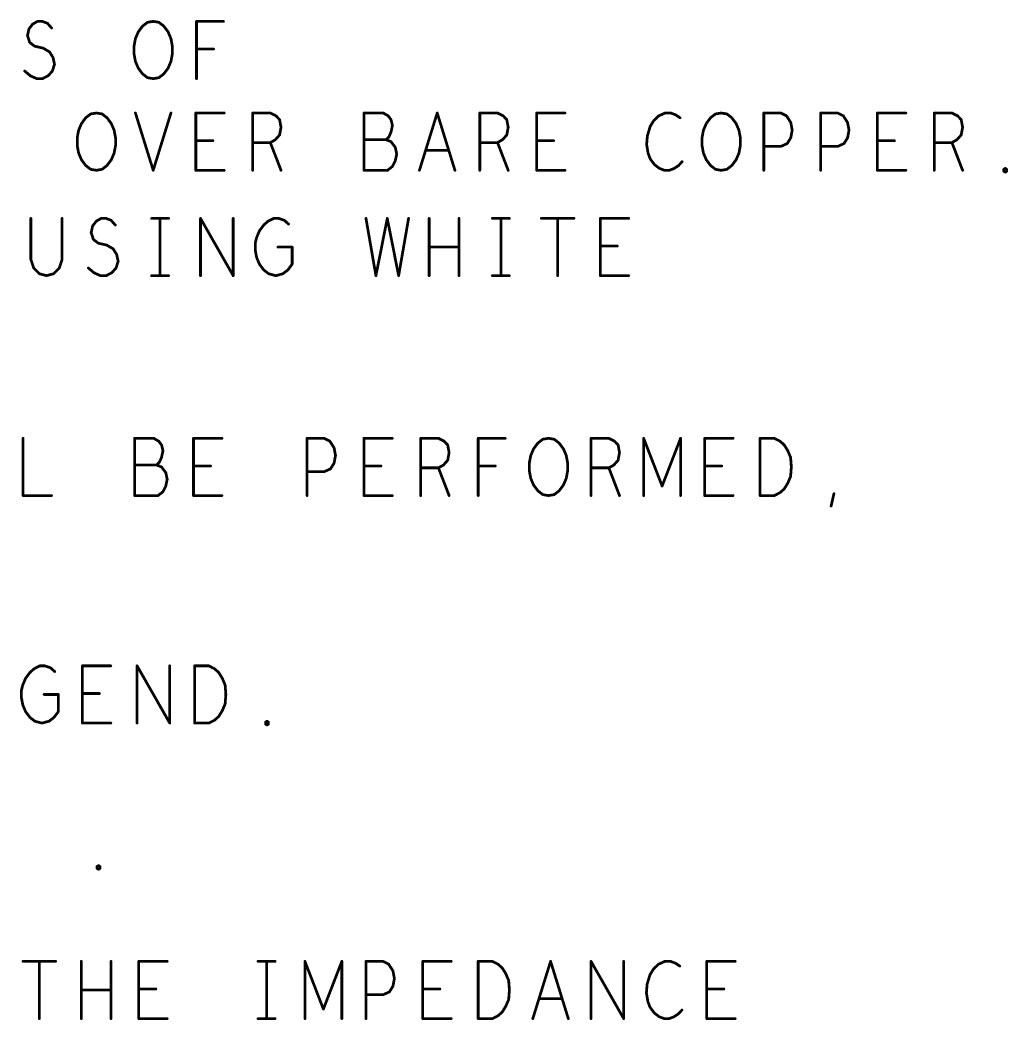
# Model space of a CAD drawing. Extents: x -18 to 16.1, y -6.6 to 15.5.
# Drawn here: x -9.491 to -7.334, y 10.643 to 12.826 of the extents above; entities that cross this region are included whole.
import ezdxf

# ---------------------------------------------------------------- set-up
doc = ezdxf.new("R2010")
doc.units = 0
doc.layers.get('0').update_dxf_attribs({"linetype": 'CONTINUOUS'})
doc.layers.add('FAB', color=13, linetype='CONTINUOUS')

# ---------------------------------------------------------------- blocks, each defined once
blk = doc.blocks.new('ROUND_1')
at = {"const_width": 0.003}
blk.add_lwpolyline([(-0.0015, 0, 1), (0.0015, 0, 1)], format="xyb", close=True, dxfattribs=at)

msp = doc.modelspace()

# ---------------------------------------------------------------- linework, layer by layer
at = {"layer": 'FAB', "const_width": 0.006}
for points in [[(-9.4717, 12.8061), (-9.4639, 12.8165)], [(-9.4639, 12.8165), (-9.4531, 12.8227)], [(-9.4531, 12.8227), (-9.4422, 12.8227)], [(-9.4422, 12.8227), (-9.4314, 12.8186)], [(-9.4314, 12.8186), (-9.4221, 12.8082)], [(-9.233, 12.7998), (-9.2237, 12.8123)], [(-9.2237, 12.8123), (-9.2128, 12.8207)], [(-9.2128, 12.8207), (-9.2004, 12.8227)], [(-9.2004, 12.8227), (-9.188, 12.8207)], [(-9.188, 12.8207), (-9.1772, 12.8123)], [(-9.1772, 12.8123), (-9.1679, 12.7998)], [(-9.1059, 12.6977), (-9.1059, 12.8227)], [(-9.1059, 12.8227), (-9.047, 12.8227)], [(-9.4748, 12.7915), (-9.4717, 12.8061)], [(-9.4701, 12.7769), (-9.4748, 12.7915)], [(-9.2392, 12.7852), (-9.233, 12.7998)], [(-9.1679, 12.7998), (-9.1617, 12.7852)], [(-9.4593, 12.7686), (-9.4701, 12.7769)], [(-9.4407, 12.7644), (-9.4593, 12.7686)], [(-9.2423, 12.7686), (-9.2392, 12.7852)], [(-9.2423, 12.7519), (-9.2423, 12.7686)], [(-9.1617, 12.7852), (-9.1586, 12.7686)], [(-9.1586, 12.7686), (-9.1586, 12.7519)], [(-9.4267, 12.7561), (-9.4407, 12.7644)], [(-9.419, 12.7436), (-9.4267, 12.7561)], [(-9.2392, 12.7352), (-9.2423, 12.7519)], [(-9.1586, 12.7519), (-9.1617, 12.7352)], [(-9.0687, 12.7623), (-9.1059, 12.7623)], [(-9.4205, 12.7144), (-9.4159, 12.729)], [(-9.4159, 12.729), (-9.419, 12.7436)], [(-9.233, 12.7207), (-9.2392, 12.7352)], [(-9.1617, 12.7352), (-9.1679, 12.7207)], [(-9.481, 12.7144), (-9.4686, 12.704)], [(-9.4686, 12.704), (-9.4546, 12.6977)], [(-9.4422, 12.6977), (-9.4298, 12.704)], [(-9.4298, 12.704), (-9.4205, 12.7144)], [(-9.2237, 12.7082), (-9.233, 12.7207)], [(-9.2128, 12.6998), (-9.2237, 12.7082)], [(-9.1772, 12.7082), (-9.188, 12.6998)], [(-9.1679, 12.7207), (-9.1772, 12.7082)], [(-9.4546, 12.6977), (-9.4422, 12.6977)], [(-9.2004, 12.6977), (-9.2128, 12.6998)], [(-9.188, 12.6998), (-9.2004, 12.6977)], [(-9.3477, 12.6123), (-9.3368, 12.6207)], [(-9.3368, 12.6207), (-9.3244, 12.6227)], [(-9.3244, 12.6227), (-9.312, 12.6207)], [(-9.312, 12.6207), (-9.3012, 12.6123)], [(-9.2392, 12.6227), (-9.2004, 12.4977)], [(-9.2004, 12.4977), (-9.1617, 12.6227)], [(-9.1074, 12.4977), (-9.1074, 12.6227)], [(-9.1074, 12.6227), (-9.0454, 12.6227)], [(-8.9834, 12.4977), (-8.9834, 12.6227)], [(-8.9834, 12.6227), (-8.9447, 12.6227)], [(-8.9447, 12.6227), (-8.9323, 12.6165)], [(-8.9323, 12.6165), (-8.9245, 12.6082)], [(-8.6982, 12.6227), (-8.7401, 12.6227)], [(-8.7401, 12.6227), (-8.7401, 12.4977)], [(-8.6874, 12.6165), (-8.6982, 12.6227)], [(-8.6812, 12.6082), (-8.6874, 12.6165)], [(-8.6192, 12.4977), (-8.5804, 12.6227)], [(-8.5804, 12.6227), (-8.5417, 12.4977)], [(-8.4874, 12.4977), (-8.4874, 12.6227)], [(-8.4874, 12.6227), (-8.4487, 12.6227)], [(-8.4487, 12.6227), (-8.4363, 12.6165)], [(-8.4363, 12.6165), (-8.4285, 12.6082)], [(-8.3634, 12.4977), (-8.3634, 12.6227)], [(-8.3634, 12.6227), (-8.3014, 12.6227)], [(-8.0968, 12.6165), (-8.1077, 12.6061)], [(-8.0829, 12.6227), (-8.0968, 12.6165)], [(-8.0705, 12.6227), (-8.0829, 12.6227)], [(-8.0596, 12.6186), (-8.0705, 12.6227)], [(-8.0503, 12.6123), (-8.0596, 12.6186)], [(-7.9837, 12.6123), (-7.9728, 12.6207)], [(-7.9728, 12.6207), (-7.9604, 12.6227)], [(-7.9604, 12.6227), (-7.948, 12.6207)], [(-7.948, 12.6207), (-7.9372, 12.6123)], [(-7.8674, 12.4977), (-7.8674, 12.6227)], [(-7.8674, 12.6227), (-7.8302, 12.6227)], [(-7.8302, 12.6227), (-7.8178, 12.6165)], [(-7.8178, 12.6165), (-7.8085, 12.6019)], [(-7.7434, 12.4977), (-7.7434, 12.6227)], [(-7.7434, 12.6227), (-7.7062, 12.6227)], [(-7.7062, 12.6227), (-7.6938, 12.6165)], [(-7.6938, 12.6165), (-7.6845, 12.6019)], [(-7.6194, 12.4977), (-7.6194, 12.6227)], [(-7.6194, 12.6227), (-7.5574, 12.6227)], [(-7.4954, 12.4977), (-7.4954, 12.6227)], [(-7.4954, 12.6227), (-7.4567, 12.6227)], [(-7.4567, 12.6227), (-7.4443, 12.6165)], [(-7.4443, 12.6165), (-7.4365, 12.6082)], [(-9.3632, 12.5852), (-9.357, 12.5998)], [(-9.357, 12.5998), (-9.3477, 12.6123)], [(-9.3012, 12.6123), (-9.2919, 12.5998)], [(-9.2919, 12.5998), (-9.2857, 12.5852)], [(-8.9245, 12.6082), (-8.9214, 12.5915)], [(-8.9214, 12.5915), (-8.9245, 12.5748)], [(-8.6781, 12.5957), (-8.6812, 12.6082)], [(-8.6812, 12.5811), (-8.6781, 12.5957)], [(-8.4285, 12.6082), (-8.4254, 12.5915)], [(-8.4254, 12.5915), (-8.4285, 12.5748)], [(-8.1154, 12.5936), (-8.1216, 12.5727)], [(-8.1077, 12.6061), (-8.1154, 12.5936)], [(-7.9992, 12.5852), (-7.993, 12.5998)], [(-7.993, 12.5998), (-7.9837, 12.6123)], [(-7.9372, 12.6123), (-7.9279, 12.5998)], [(-7.9279, 12.5998), (-7.9217, 12.5852)], [(-7.8085, 12.6019), (-7.8054, 12.5852)], [(-7.6845, 12.6019), (-7.6814, 12.5852)], [(-7.4365, 12.6082), (-7.4334, 12.5915)], [(-7.4334, 12.5915), (-7.4365, 12.5748)], [(-9.3663, 12.5686), (-9.3632, 12.5852)], [(-9.2857, 12.5852), (-9.2826, 12.5686)], [(-8.9245, 12.5748), (-8.9338, 12.5644)], [(-8.692, 12.5644), (-8.6858, 12.5707)], [(-8.6858, 12.5707), (-8.6812, 12.5811)], [(-8.4285, 12.5748), (-8.4378, 12.5644)], [(-8.1216, 12.5727), (-8.1232, 12.554)], [(-8.0023, 12.5686), (-7.9992, 12.5852)], [(-7.9217, 12.5852), (-7.9186, 12.5686)], [(-7.8054, 12.5852), (-7.8085, 12.5686)], [(-7.6814, 12.5852), (-7.6845, 12.5686)], [(-7.4365, 12.5748), (-7.4458, 12.5644)], [(-9.3663, 12.5519), (-9.3663, 12.5686)], [(-9.3632, 12.5352), (-9.3663, 12.5519)], [(-9.2826, 12.5519), (-9.2857, 12.5352)], [(-9.2826, 12.5686), (-9.2826, 12.5519)], [(-9.0702, 12.5623), (-9.1074, 12.5623)], [(-8.9447, 12.5582), (-8.9834, 12.5582)], [(-8.9338, 12.5644), (-8.9447, 12.5582)], [(-8.9447, 12.5582), (-8.9214, 12.4977)], [(-8.692, 12.5644), (-8.7401, 12.5644)], [(-8.6812, 12.5602), (-8.692, 12.5644)], [(-8.6719, 12.5477), (-8.6812, 12.5602)], [(-8.6688, 12.5332), (-8.6719, 12.5477)], [(-8.4487, 12.5582), (-8.4874, 12.5582)], [(-8.4378, 12.5644), (-8.4487, 12.5582)], [(-8.4487, 12.5582), (-8.4254, 12.4977)], [(-8.3262, 12.5623), (-8.3634, 12.5623)], [(-8.1232, 12.554), (-8.1201, 12.5352)], [(-8.0023, 12.5519), (-8.0023, 12.5686)], [(-7.9992, 12.5352), (-8.0023, 12.5519)], [(-7.9186, 12.5519), (-7.9217, 12.5352)], [(-7.9186, 12.5686), (-7.9186, 12.5519)], [(-7.8302, 12.5498), (-7.8674, 12.5498)], [(-7.8163, 12.5561), (-7.8302, 12.5498)], [(-7.8085, 12.5686), (-7.8163, 12.5561)], [(-7.7062, 12.5498), (-7.7434, 12.5498)], [(-7.6923, 12.5561), (-7.7062, 12.5498)], [(-7.6845, 12.5686), (-7.6923, 12.5561)], [(-7.5822, 12.5623), (-7.6194, 12.5623)], [(-7.4567, 12.5582), (-7.4954, 12.5582)], [(-7.4458, 12.5644), (-7.4567, 12.5582)], [(-7.4567, 12.5582), (-7.4334, 12.4977)], [(-9.357, 12.5207), (-9.3632, 12.5352)], [(-9.2857, 12.5352), (-9.2919, 12.5207)], [(-8.6719, 12.5186), (-8.6688, 12.5332)], [(-8.5556, 12.5415), (-8.6052, 12.5415)], [(-8.1201, 12.5352), (-8.1154, 12.5227)], [(-7.993, 12.5207), (-7.9992, 12.5352)], [(-7.9217, 12.5352), (-7.9279, 12.5207)], [(-9.3477, 12.5082), (-9.357, 12.5207)], [(-9.3368, 12.4998), (-9.3477, 12.5082)], [(-9.3012, 12.5082), (-9.312, 12.4998)], [(-9.2919, 12.5207), (-9.3012, 12.5082)], [(-8.6889, 12.4977), (-8.6781, 12.5061)], [(-8.6781, 12.5061), (-8.6719, 12.5186)], [(-8.1154, 12.5227), (-8.1061, 12.5102)], [(-8.1061, 12.5102), (-8.0953, 12.5019)], [(-8.0627, 12.5019), (-8.0534, 12.5082)], [(-8.0534, 12.5082), (-8.0457, 12.5165)], [(-7.9837, 12.5082), (-7.993, 12.5207)], [(-7.9728, 12.4998), (-7.9837, 12.5082)], [(-7.9372, 12.5082), (-7.948, 12.4998)], [(-7.9279, 12.5207), (-7.9372, 12.5082)], [(-9.3244, 12.4977), (-9.3368, 12.4998)], [(-9.312, 12.4998), (-9.3244, 12.4977)], [(-9.0454, 12.4977), (-9.1074, 12.4977)], [(-8.7401, 12.4977), (-8.6889, 12.4977)], [(-8.3014, 12.4977), (-8.3634, 12.4977)], [(-8.0953, 12.5019), (-8.0844, 12.4977)], [(-8.0844, 12.4977), (-8.0736, 12.4977)], [(-8.0736, 12.4977), (-8.0627, 12.5019)], [(-7.9604, 12.4977), (-7.9728, 12.4998)], [(-7.948, 12.4998), (-7.9604, 12.4977)], [(-7.5574, 12.4977), (-7.6194, 12.4977)], [(-7.3435, 12.4998), (-7.3404, 12.5019)], [(-7.3435, 12.4957), (-7.3435, 12.4998)], [(-7.3404, 12.4936), (-7.3435, 12.4957)], [(-7.3404, 12.5019), (-7.3373, 12.4998)], [(-7.3373, 12.4957), (-7.3404, 12.4936)], [(-7.3373, 12.4998), (-7.3373, 12.4957)], [(-9.4675, 12.3927), (-9.4675, 12.3032)], [(-9.3993, 12.3032), (-9.3993, 12.3927)], [(-9.3358, 12.3615), (-9.3327, 12.3761)], [(-9.3327, 12.3761), (-9.3249, 12.3865)], [(-9.3249, 12.3865), (-9.3141, 12.3927)], [(-9.3141, 12.3927), (-9.3032, 12.3927)], [(-9.3032, 12.3927), (-9.2924, 12.3886)], [(-9.2924, 12.3886), (-9.2831, 12.3782)], [(-9.204, 12.3927), (-9.1668, 12.3927)], [(-9.1854, 12.3927), (-9.1854, 12.2677)], [(-9.0971, 12.2677), (-9.0971, 12.3927)], [(-9.0971, 12.3927), (-9.0258, 12.2677)], [(-9.0258, 12.2677), (-9.0258, 12.3927)], [(-8.9684, 12.3657), (-8.9591, 12.3782)], [(-8.9591, 12.3782), (-8.9498, 12.3865)], [(-8.9498, 12.3865), (-8.9374, 12.3927)], [(-8.9374, 12.3927), (-8.9266, 12.3927)], [(-8.9266, 12.3927), (-8.9142, 12.3886)], [(-8.9142, 12.3886), (-8.9049, 12.3802)], [(-8.7359, 12.3927), (-8.7142, 12.2677)], [(-8.7142, 12.2677), (-8.6894, 12.3927)], [(-8.6894, 12.3927), (-8.6646, 12.2677)], [(-8.6646, 12.2677), (-8.6429, 12.3927)], [(-8.598, 12.2677), (-8.598, 12.3927)], [(-8.5329, 12.3927), (-8.5329, 12.2677)], [(-8.46, 12.3927), (-8.4228, 12.3927)], [(-8.4414, 12.3927), (-8.4414, 12.2677)], [(-8.3531, 12.3927), (-8.2818, 12.3927)], [(-8.3174, 12.3927), (-8.3174, 12.2677)], [(-8.2244, 12.2677), (-8.2244, 12.3927)], [(-8.2244, 12.3927), (-8.1624, 12.3927)], [(-9.3311, 12.3469), (-9.3358, 12.3615)], [(-8.9777, 12.3386), (-8.9746, 12.3511)], [(-8.9746, 12.3511), (-8.9684, 12.3657)], [(-9.3203, 12.3386), (-9.3311, 12.3469)], [(-9.3017, 12.3344), (-9.3203, 12.3386)], [(-9.2877, 12.3261), (-9.3017, 12.3344)], [(-8.9777, 12.324), (-8.9777, 12.3386)], [(-8.9281, 12.3302), (-8.8971, 12.3302)], [(-8.8971, 12.3302), (-8.8971, 12.2927)], [(-8.5329, 12.3302), (-8.598, 12.3302)], [(-8.1872, 12.3323), (-8.2244, 12.3323)], [(-9.28, 12.3136), (-9.2877, 12.3261)], [(-9.2769, 12.299), (-9.28, 12.3136)], [(-8.9746, 12.3073), (-8.9777, 12.324)], [(-8.9684, 12.2927), (-8.9746, 12.3073)], [(-9.4675, 12.3032), (-9.4613, 12.2844)], [(-9.4055, 12.2844), (-9.3993, 12.3032)], [(-9.2815, 12.2844), (-9.2769, 12.299)], [(-8.9591, 12.2802), (-8.9684, 12.2927)], [(-8.8971, 12.2927), (-8.9064, 12.2802)], [(-9.4613, 12.2844), (-9.4489, 12.2719)], [(-9.4489, 12.2719), (-9.4334, 12.2677)], [(-9.4334, 12.2677), (-9.4179, 12.2719)], [(-9.4179, 12.2719), (-9.4055, 12.2844)], [(-9.342, 12.2844), (-9.3296, 12.274)], [(-9.3296, 12.274), (-9.3156, 12.2677)], [(-9.3156, 12.2677), (-9.3032, 12.2677)], [(-9.3032, 12.2677), (-9.2908, 12.274)], [(-9.2908, 12.274), (-9.2815, 12.2844)], [(-9.204, 12.2677), (-9.1668, 12.2677)], [(-8.9483, 12.2719), (-8.9591, 12.2802)], [(-8.9328, 12.2677), (-8.9483, 12.2719)], [(-8.9173, 12.2719), (-8.9328, 12.2677)], [(-8.9064, 12.2802), (-8.9173, 12.2719)], [(-8.46, 12.2677), (-8.4228, 12.2677)], [(-8.1624, 12.2677), (-8.2244, 12.2677)], [(-9.4844, 11.9127), (-9.4844, 11.7877)], [(-9.1992, 11.9127), (-9.2411, 11.9127)], [(-9.2411, 11.9127), (-9.2411, 11.7877)], [(-9.1884, 11.9065), (-9.1992, 11.9127)], [(-9.1822, 11.8982), (-9.1884, 11.9065)], [(-9.1791, 11.8857), (-9.1822, 11.8982)], [(-9.1124, 11.7877), (-9.1124, 11.9127)], [(-9.1124, 11.9127), (-9.0504, 11.9127)], [(-8.8644, 11.7877), (-8.8644, 11.9127)], [(-8.8644, 11.9127), (-8.8272, 11.9127)], [(-8.8272, 11.9127), (-8.8148, 11.9065)], [(-8.8148, 11.9065), (-8.8055, 11.8919)], [(-8.7404, 11.7877), (-8.7404, 11.9127)], [(-8.7404, 11.9127), (-8.6784, 11.9127)], [(-8.6164, 11.7877), (-8.6164, 11.9127)], [(-8.6164, 11.9127), (-8.5777, 11.9127)], [(-8.5777, 11.9127), (-8.5653, 11.9065)], [(-8.5653, 11.9065), (-8.5575, 11.8982)], [(-8.5575, 11.8982), (-8.5544, 11.8815)], [(-8.4909, 11.7877), (-8.4909, 11.9127)], [(-8.4909, 11.9127), (-8.432, 11.9127)], [(-8.37, 11.8898), (-8.3607, 11.9023)], [(-8.3607, 11.9023), (-8.3498, 11.9107)], [(-8.3498, 11.9107), (-8.3374, 11.9127)], [(-8.3374, 11.9127), (-8.325, 11.9107)], [(-8.325, 11.9107), (-8.3142, 11.9023)], [(-8.3142, 11.9023), (-8.3049, 11.8898)], [(-8.2444, 11.7877), (-8.2444, 11.9127)], [(-8.2444, 11.9127), (-8.2057, 11.9127)], [(-8.2057, 11.9127), (-8.1933, 11.9065)], [(-8.1933, 11.9065), (-8.1855, 11.8982)], [(-8.1855, 11.8982), (-8.1824, 11.8815)], [(-8.1297, 11.7877), (-8.1297, 11.9127)], [(-8.1297, 11.9127), (-8.0894, 11.8086)], [(-8.0894, 11.8086), (-8.0491, 11.9127)], [(-8.0491, 11.9127), (-8.0491, 11.7877)], [(-7.9964, 11.7877), (-7.9964, 11.9127)], [(-7.9964, 11.9127), (-7.9344, 11.9127)], [(-7.8755, 11.7877), (-7.8755, 11.9127)], [(-7.8755, 11.9127), (-7.8445, 11.9127)], [(-7.8445, 11.9127), (-7.8321, 11.9065)], [(-7.8321, 11.9065), (-7.8228, 11.8982)], [(-7.8228, 11.8982), (-7.8151, 11.8857)], [(-9.1868, 11.8607), (-9.1822, 11.8711)], [(-9.1822, 11.8711), (-9.1791, 11.8857)], [(-8.8055, 11.8919), (-8.8024, 11.8752)], [(-8.8024, 11.8752), (-8.8055, 11.8586)], [(-8.5544, 11.8815), (-8.5575, 11.8648)], [(-8.3793, 11.8586), (-8.3762, 11.8752)], [(-8.3762, 11.8752), (-8.37, 11.8898)], [(-8.3049, 11.8898), (-8.2987, 11.8752)], [(-8.2987, 11.8752), (-8.2956, 11.8586)], [(-8.1824, 11.8815), (-8.1855, 11.8648)], [(-7.8151, 11.8857), (-7.8089, 11.8711)], [(-7.8089, 11.8711), (-7.8073, 11.8502)], [(-9.193, 11.8544), (-9.2411, 11.8544)], [(-9.193, 11.8544), (-9.1868, 11.8607)], [(-9.1822, 11.8502), (-9.193, 11.8544)], [(-9.1729, 11.8377), (-9.1822, 11.8502)], [(-9.0752, 11.8523), (-9.1124, 11.8523)], [(-8.8055, 11.8586), (-8.8133, 11.8461)], [(-8.7032, 11.8523), (-8.7404, 11.8523)], [(-8.5668, 11.8544), (-8.5777, 11.8482)], [(-8.5575, 11.8648), (-8.5668, 11.8544)], [(-8.4537, 11.8523), (-8.4909, 11.8523)], [(-8.3793, 11.8419), (-8.3793, 11.8586)], [(-8.2956, 11.8586), (-8.2956, 11.8419)], [(-8.1948, 11.8544), (-8.2057, 11.8482)], [(-8.1855, 11.8648), (-8.1948, 11.8544)], [(-7.9592, 11.8523), (-7.9964, 11.8523)], [(-7.8073, 11.8502), (-7.8089, 11.8294)], [(-9.1698, 11.8232), (-9.1729, 11.8377)], [(-8.8272, 11.8398), (-8.8644, 11.8398)], [(-8.8133, 11.8461), (-8.8272, 11.8398)], [(-8.5777, 11.8482), (-8.6164, 11.8482)], [(-8.5777, 11.8482), (-8.5544, 11.7877)], [(-8.3762, 11.8252), (-8.3793, 11.8419)], [(-8.2956, 11.8419), (-8.2987, 11.8252)], [(-8.2057, 11.8482), (-8.2444, 11.8482)], [(-8.2057, 11.8482), (-8.1824, 11.7877)], [(-7.8089, 11.8294), (-7.8151, 11.8148)], [(-9.1791, 11.7961), (-9.1729, 11.8086)], [(-9.1729, 11.8086), (-9.1698, 11.8232)], [(-8.37, 11.8107), (-8.3762, 11.8252)], [(-8.3607, 11.7982), (-8.37, 11.8107)], [(-8.3049, 11.8107), (-8.3142, 11.7982)], [(-8.2987, 11.8252), (-8.3049, 11.8107)], [(-7.8151, 11.8148), (-7.8228, 11.8023)], [(-9.4844, 11.7877), (-9.4224, 11.7877)], [(-9.2411, 11.7877), (-9.1899, 11.7877)], [(-9.1899, 11.7877), (-9.1791, 11.7961)], [(-9.0504, 11.7877), (-9.1124, 11.7877)], [(-8.6784, 11.7877), (-8.7404, 11.7877)], [(-8.3498, 11.7898), (-8.3607, 11.7982)], [(-8.3374, 11.7877), (-8.3498, 11.7898)], [(-8.325, 11.7898), (-8.3374, 11.7877)], [(-8.3142, 11.7982), (-8.325, 11.7898)], [(-7.9344, 11.7877), (-7.9964, 11.7877)], [(-7.8445, 11.7877), (-7.8755, 11.7877)], [(-7.8321, 11.794), (-7.8445, 11.7877)], [(-7.8228, 11.8023), (-7.8321, 11.794)], [(-7.7205, 11.7648), (-7.7143, 11.7919)], [(-9.4603, 11.4098), (-9.4479, 11.4161)], [(-9.4479, 11.4161), (-9.4371, 11.4161)], [(-9.4371, 11.4161), (-9.4247, 11.4119)], [(-9.3549, 11.2911), (-9.3549, 11.4161)], [(-9.3549, 11.4161), (-9.2929, 11.4161)], [(-9.2356, 11.2911), (-9.2356, 11.4161)], [(-9.2356, 11.4161), (-9.1643, 11.2911)], [(-9.1643, 11.2911), (-9.1643, 11.4161)], [(-9.11, 11.2911), (-9.11, 11.4161)], [(-9.11, 11.4161), (-9.079, 11.4161)], [(-9.079, 11.4161), (-9.0666, 11.4098)], [(-9.4789, 11.389), (-9.4696, 11.4015)], [(-9.4696, 11.4015), (-9.4603, 11.4098)], [(-9.4247, 11.4119), (-9.4154, 11.4036)], [(-9.0666, 11.4098), (-9.0573, 11.4015)], [(-9.0573, 11.4015), (-9.0496, 11.389)], [(-9.4882, 11.3619), (-9.4851, 11.3744)], [(-9.4851, 11.3744), (-9.4789, 11.389)], [(-9.0496, 11.389), (-9.0434, 11.3744)], [(-9.0434, 11.3744), (-9.0418, 11.3536)], [(-9.4882, 11.3473), (-9.4882, 11.3619)], [(-9.4851, 11.3307), (-9.4882, 11.3473)], [(-9.4386, 11.3536), (-9.4076, 11.3536)], [(-9.4076, 11.3536), (-9.4076, 11.3161)], [(-9.3177, 11.3557), (-9.3549, 11.3557)], [(-9.0418, 11.3536), (-9.0434, 11.3327)], [(-9.4789, 11.3161), (-9.4851, 11.3307)], [(-9.0434, 11.3327), (-9.0496, 11.3182)], [(-9.4696, 11.3036), (-9.4789, 11.3161)], [(-9.4588, 11.2952), (-9.4696, 11.3036)], [(-9.4169, 11.3036), (-9.4278, 11.2952)], [(-9.4076, 11.3161), (-9.4169, 11.3036)], [(-9.0573, 11.3057), (-9.0666, 11.2973)], [(-9.0496, 11.3182), (-9.0573, 11.3057)], [(-9.4433, 11.2911), (-9.4588, 11.2952)], [(-9.4278, 11.2952), (-9.4433, 11.2911)], [(-9.2929, 11.2911), (-9.3549, 11.2911)], [(-9.079, 11.2911), (-9.11, 11.2911)], [(-9.0666, 11.2973), (-9.079, 11.2911)], [(-8.955, 11.2932), (-8.9519, 11.2952)], [(-8.955, 11.289), (-8.955, 11.2932)], [(-8.9519, 11.2869), (-8.955, 11.289)], [(-8.9519, 11.2952), (-8.9488, 11.2932)], [(-8.9488, 11.289), (-8.9519, 11.2869)], [(-8.9488, 11.2932), (-8.9488, 11.289)], [(-9.323, 10.9782), (-9.3199, 10.9802)], [(-9.323, 10.974), (-9.323, 10.9782)], [(-9.3199, 10.9802), (-9.3168, 10.9782)], [(-9.3168, 10.9782), (-9.3168, 10.974)], [(-9.3199, 10.9719), (-9.323, 10.974)], [(-9.3168, 10.974), (-9.3199, 10.9719)], [(-9.4846, 10.7711), (-9.4133, 10.7711)], [(-9.4489, 10.7711), (-9.4489, 10.6461)], [(-9.3575, 10.6461), (-9.3575, 10.7711)], [(-9.2924, 10.7711), (-9.2924, 10.6461)], [(-9.2319, 10.6461), (-9.2319, 10.7711)], [(-9.2319, 10.7711), (-9.1699, 10.7711)], [(-8.9715, 10.7711), (-8.9343, 10.7711)], [(-8.9529, 10.7711), (-8.9529, 10.6461)], [(-8.8692, 10.6461), (-8.8692, 10.7711)], [(-8.8692, 10.7711), (-8.8289, 10.6669)], [(-8.8289, 10.6669), (-8.7886, 10.7711)], [(-8.7886, 10.7711), (-8.7886, 10.6461)], [(-8.7359, 10.6461), (-8.7359, 10.7711)], [(-8.7359, 10.7711), (-8.6987, 10.7711)], [(-8.6987, 10.7711), (-8.6863, 10.7648)], [(-8.6863, 10.7648), (-8.677, 10.7503)], [(-8.6119, 10.6461), (-8.6119, 10.7711)], [(-8.6119, 10.7711), (-8.5499, 10.7711)], [(-8.491, 10.6461), (-8.491, 10.7711)], [(-8.491, 10.7711), (-8.46, 10.7711)], [(-8.46, 10.7711), (-8.4476, 10.7648)], [(-8.4476, 10.7648), (-8.4383, 10.7565)], [(-8.3717, 10.6461), (-8.3329, 10.7711)], [(-8.3329, 10.7711), (-8.2942, 10.6461)], [(-8.2446, 10.6461), (-8.2446, 10.7711)], [(-8.2446, 10.7711), (-8.1733, 10.6461)], [(-8.1733, 10.6461), (-8.1733, 10.7711)], [(-8.0973, 10.7648), (-8.1082, 10.7544)], [(-8.0834, 10.7711), (-8.0973, 10.7648)], [(-8.071, 10.7711), (-8.0834, 10.7711)], [(-8.0601, 10.7669), (-8.071, 10.7711)], [(-8.0508, 10.7607), (-8.0601, 10.7669)], [(-7.9919, 10.6461), (-7.9919, 10.7711)], [(-7.9919, 10.7711), (-7.9299, 10.7711)], [(-8.677, 10.7503), (-8.6739, 10.7336)], [(-8.4383, 10.7565), (-8.4306, 10.744)], [(-8.4306, 10.744), (-8.4244, 10.7294)], [(-8.1159, 10.7419), (-8.1221, 10.7211)], [(-8.1082, 10.7544), (-8.1159, 10.7419)], [(-8.677, 10.7169), (-8.6848, 10.7044)], [(-8.6739, 10.7336), (-8.677, 10.7169)], [(-8.4244, 10.7294), (-8.4228, 10.7086)], [(-8.1221, 10.7211), (-8.1237, 10.7023)], [(-9.2924, 10.7086), (-9.3575, 10.7086)], [(-9.1947, 10.7107), (-9.2319, 10.7107)], [(-8.6987, 10.6982), (-8.7359, 10.6982)], [(-8.6848, 10.7044), (-8.6987, 10.6982)], [(-8.5747, 10.7107), (-8.6119, 10.7107)], [(-8.4228, 10.7086), (-8.4244, 10.6877)], [(-8.1237, 10.7023), (-8.1206, 10.6836)], [(-7.9547, 10.7107), (-7.9919, 10.7107)], [(-8.4306, 10.6732), (-8.4383, 10.6607)], [(-8.4244, 10.6877), (-8.4306, 10.6732)], [(-8.3081, 10.6898), (-8.3577, 10.6898)], [(-8.1206, 10.6836), (-8.1159, 10.6711)], [(-8.1159, 10.6711), (-8.1066, 10.6586)], [(-8.4476, 10.6523), (-8.46, 10.6461)], [(-8.4383, 10.6607), (-8.4476, 10.6523)], [(-8.1066, 10.6586), (-8.0958, 10.6502)], [(-8.0958, 10.6502), (-8.0849, 10.6461)], [(-8.0741, 10.6461), (-8.0632, 10.6502)], [(-8.0632, 10.6502), (-8.0539, 10.6565)], [(-8.0539, 10.6565), (-8.0462, 10.6648)], [(-9.1699, 10.6461), (-9.2319, 10.6461)], [(-8.9715, 10.6461), (-8.9343, 10.6461)], [(-8.5499, 10.6461), (-8.6119, 10.6461)], [(-8.46, 10.6461), (-8.491, 10.6461)], [(-8.0849, 10.6461), (-8.0741, 10.6461)], [(-7.9299, 10.6461), (-7.9919, 10.6461)]]:
    msp.add_lwpolyline(points, dxfattribs=at)

# ---------------------------------------------------------------- block references
at = {"layer": 'FAB'}
for p in [(-9.4639, 12.8165), (-9.4639, 12.8165), (-9.4531, 12.8227), (-9.4531, 12.8227), (-9.4422, 12.8227), (-9.4422, 12.8227), (-9.4314, 12.8186), (-9.4314, 12.8186), (-9.2237, 12.8123), (-9.2237, 12.8123), (-9.2128, 12.8207), (-9.2128, 12.8207), (-9.2004, 12.8227), (-9.2004, 12.8227), (-9.188, 12.8207), (-9.188, 12.8207), (-9.1772, 12.8123), (-9.1772, 12.8123), (-9.1059, 12.8227), (-9.1059, 12.8227), (-9.047, 12.8227), (-9.4748, 12.7915), (-9.4748, 12.7915), (-9.4717, 12.8061), (-9.4717, 12.8061), (-9.4221, 12.8082), (-9.233, 12.7998), (-9.233, 12.7998), (-9.1679, 12.7998), (-9.1679, 12.7998), (-9.4701, 12.7769), (-9.4701, 12.7769), (-9.4593, 12.7686), (-9.4593, 12.7686), (-9.2423, 12.7686), (-9.2423, 12.7686), (-9.2392, 12.7852), (-9.2392, 12.7852), (-9.1617, 12.7852), (-9.1617, 12.7852), (-9.1586, 12.7686), (-9.1586, 12.7686), (-9.4407, 12.7644), (-9.4407, 12.7644), (-9.4267, 12.7561), (-9.4267, 12.7561), (-9.2423, 12.7519), (-9.2423, 12.7519), (-9.1586, 12.7519), (-9.1586, 12.7519), (-9.1059, 12.7623), (-9.0687, 12.7623), (-9.419, 12.7436), (-9.419, 12.7436), (-9.4159, 12.729), (-9.4159, 12.729), (-9.2392, 12.7352), (-9.2392, 12.7352), (-9.1617, 12.7352), (-9.1617, 12.7352), (-9.481, 12.7144), (-9.4686, 12.704), (-9.4686, 12.704), (-9.4298, 12.704), (-9.4298, 12.704), (-9.4205, 12.7144), (-9.4205, 12.7144), (-9.233, 12.7207), (-9.233, 12.7207), (-9.2237, 12.7082), (-9.2237, 12.7082), (-9.1772, 12.7082), (-9.1772, 12.7082), (-9.1679, 12.7207), (-9.1679, 12.7207), (-9.4546, 12.6977), (-9.4546, 12.6977), (-9.4422, 12.6977), (-9.4422, 12.6977), (-9.2128, 12.6998), (-9.2128, 12.6998), (-9.2004, 12.6977), (-9.2004, 12.6977), (-9.188, 12.6998), (-9.188, 12.6998), (-9.1059, 12.6977), (-9.3368, 12.6207), (-9.3368, 12.6207), (-9.3244, 12.6227), (-9.3244, 12.6227), (-9.312, 12.6207), (-9.312, 12.6207), (-9.2392, 12.6227), (-9.1617, 12.6227), (-9.1074, 12.6227), (-9.1074, 12.6227), (-9.0454, 12.6227), (-8.9834, 12.6227), (-8.9834, 12.6227), (-8.9447, 12.6227), (-8.9447, 12.6227), (-8.9323, 12.6165), (-8.9323, 12.6165), (-8.7401, 12.6227), (-8.7401, 12.6227), (-8.6982, 12.6227), (-8.6982, 12.6227), (-8.6874, 12.6165), (-8.6874, 12.6165), (-8.5804, 12.6227), (-8.5804, 12.6227), (-8.4874, 12.6227), (-8.4874, 12.6227), (-8.4487, 12.6227), (-8.4487, 12.6227), (-8.4363, 12.6165), (-8.4363, 12.6165), (-8.3634, 12.6227), (-8.3634, 12.6227), (-8.3014, 12.6227), (-8.0968, 12.6165), (-8.0968, 12.6165), (-8.0829, 12.6227), (-8.0829, 12.6227), (-8.0705, 12.6227), (-8.0705, 12.6227), (-8.0596, 12.6186), (-8.0596, 12.6186), (-7.9728, 12.6207), (-7.9728, 12.6207), (-7.9604, 12.6227), (-7.9604, 12.6227), (-7.948, 12.6207), (-7.948, 12.6207), (-7.8674, 12.6227), (-7.8674, 12.6227), (-7.8302, 12.6227), (-7.8302, 12.6227), (-7.8178, 12.6165), (-7.8178, 12.6165), (-7.7434, 12.6227), (-7.7434, 12.6227), (-7.7062, 12.6227), (-7.7062, 12.6227), (-7.6938, 12.6165), (-7.6938, 12.6165), (-7.6194, 12.6227), (-7.6194, 12.6227), (-7.5574, 12.6227), (-7.4954, 12.6227), (-7.4954, 12.6227), (-7.4567, 12.6227), (-7.4567, 12.6227), (-7.4443, 12.6165), (-7.4443, 12.6165), (-9.357, 12.5998), (-9.357, 12.5998), (-9.3477, 12.6123), (-9.3477, 12.6123), (-9.3012, 12.6123), (-9.3012, 12.6123), (-9.2919, 12.5998), (-9.2919, 12.5998), (-8.9245, 12.6082), (-8.9245, 12.6082), (-8.9214, 12.5915), (-8.9214, 12.5915), (-8.6812, 12.6082), (-8.6812, 12.6082), (-8.6781, 12.5957), (-8.6781, 12.5957), (-8.4285, 12.6082), (-8.4285, 12.6082), (-8.4254, 12.5915), (-8.4254, 12.5915), (-8.1154, 12.5936), (-8.1154, 12.5936), (-8.1077, 12.6061), (-8.1077, 12.6061), (-8.0503, 12.6123), (-7.993, 12.5998), (-7.993, 12.5998), (-7.9837, 12.6123), (-7.9837, 12.6123), (-7.9372, 12.6123), (-7.9372, 12.6123), (-7.9279, 12.5998), (-7.9279, 12.5998), (-7.8085, 12.6019), (-7.8085, 12.6019), (-7.6845, 12.6019), (-7.6845, 12.6019), (-7.4365, 12.6082), (-7.4365, 12.6082), (-7.4334, 12.5915), (-7.4334, 12.5915), (-9.3632, 12.5852), (-9.3632, 12.5852), (-9.2857, 12.5852), (-9.2857, 12.5852), (-8.9245, 12.5748), (-8.9245, 12.5748), (-8.6858, 12.5707), (-8.6858, 12.5707), (-8.6812, 12.5811), (-8.6812, 12.5811), (-8.4285, 12.5748), (-8.4285, 12.5748), (-8.1216, 12.5727), (-8.1216, 12.5727), (-7.9992, 12.5852), (-7.9992, 12.5852), (-7.9217, 12.5852), (-7.9217, 12.5852), (-7.8054, 12.5852), (-7.8054, 12.5852), (-7.6814, 12.5852), (-7.6814, 12.5852), (-7.4365, 12.5748), (-7.4365, 12.5748), (-9.3663, 12.5686), (-9.3663, 12.5686), (-9.3663, 12.5519), (-9.3663, 12.5519), (-9.2826, 12.5686), (-9.2826, 12.5686), (-9.2826, 12.5519), (-9.2826, 12.5519), (-9.1074, 12.5623), (-9.0702, 12.5623), (-8.9834, 12.5582), (-8.9447, 12.5582), (-8.9447, 12.5582), (-8.9447, 12.5582), (-8.9338, 12.5644), (-8.9338, 12.5644), (-8.7401, 12.5644), (-8.692, 12.5644), (-8.692, 12.5644), (-8.692, 12.5644), (-8.6812, 12.5602), (-8.6812, 12.5602), (-8.6719, 12.5477), (-8.6719, 12.5477), (-8.4874, 12.5582), (-8.4487, 12.5582), (-8.4487, 12.5582), (-8.4487, 12.5582), (-8.4378, 12.5644), (-8.4378, 12.5644), (-8.3634, 12.5623), (-8.3262, 12.5623), (-8.1232, 12.554), (-8.1232, 12.554), (-8.0023, 12.5686), (-8.0023, 12.5686), (-8.0023, 12.5519), (-8.0023, 12.5519), (-7.9186, 12.5686), (-7.9186, 12.5686), (-7.9186, 12.5519), (-7.9186, 12.5519), (-7.8674, 12.5498), (-7.8302, 12.5498), (-7.8302, 12.5498), (-7.8163, 12.5561), (-7.8163, 12.5561), (-7.8085, 12.5686), (-7.8085, 12.5686), (-7.7434, 12.5498), (-7.7062, 12.5498), (-7.7062, 12.5498), (-7.6923, 12.5561), (-7.6923, 12.5561), (-7.6845, 12.5686), (-7.6845, 12.5686), (-7.6194, 12.5623), (-7.5822, 12.5623), (-7.4954, 12.5582), (-7.4567, 12.5582), (-7.4567, 12.5582), (-7.4567, 12.5582), (-7.4458, 12.5644), (-7.4458, 12.5644), (-9.3632, 12.5352), (-9.3632, 12.5352), (-9.2857, 12.5352), (-9.2857, 12.5352), (-8.6688, 12.5332), (-8.6688, 12.5332), (-8.6052, 12.5415), (-8.5556, 12.5415), (-8.1201, 12.5352), (-8.1201, 12.5352), (-7.9992, 12.5352), (-7.9992, 12.5352), (-7.9217, 12.5352), (-7.9217, 12.5352), (-9.357, 12.5207), (-9.357, 12.5207), (-9.3477, 12.5082), (-9.3477, 12.5082), (-9.3012, 12.5082), (-9.3012, 12.5082), (-9.2919, 12.5207), (-9.2919, 12.5207), (-8.6781, 12.5061), (-8.6781, 12.5061), (-8.6719, 12.5186), (-8.6719, 12.5186), (-8.1154, 12.5227), (-8.1154, 12.5227), (-8.1061, 12.5102), (-8.1061, 12.5102), (-8.0534, 12.5082), (-8.0534, 12.5082), (-8.0457, 12.5165), (-7.993, 12.5207), (-7.993, 12.5207), (-7.9837, 12.5082), (-7.9837, 12.5082), (-7.9372, 12.5082), (-7.9372, 12.5082), (-7.9279, 12.5207), (-7.9279, 12.5207), (-9.3368, 12.4998), (-9.3368, 12.4998), (-9.3244, 12.4977), (-9.3244, 12.4977), (-9.312, 12.4998), (-9.312, 12.4998), (-9.2004, 12.4977), (-9.2004, 12.4977), (-9.1074, 12.4977), (-9.1074, 12.4977), (-9.0454, 12.4977), (-8.9834, 12.4977), (-8.9214, 12.4977), (-8.7401, 12.4977), (-8.7401, 12.4977), (-8.6889, 12.4977), (-8.6889, 12.4977), (-8.6192, 12.4977), (-8.5417, 12.4977), (-8.4874, 12.4977), (-8.4254, 12.4977), (-8.3634, 12.4977), (-8.3634, 12.4977), (-8.3014, 12.4977), (-8.0953, 12.5019), (-8.0953, 12.5019), (-8.0844, 12.4977), (-8.0844, 12.4977), (-8.0736, 12.4977), (-8.0736, 12.4977), (-8.0627, 12.5019), (-8.0627, 12.5019), (-7.9728, 12.4998), (-7.9728, 12.4998), (-7.9604, 12.4977), (-7.9604, 12.4977), (-7.948, 12.4998), (-7.948, 12.4998), (-7.8674, 12.4977), (-7.7434, 12.4977), (-7.6194, 12.4977), (-7.6194, 12.4977), (-7.5574, 12.4977), (-7.4954, 12.4977), (-7.4334, 12.4977), (-7.3435, 12.4998), (-7.3435, 12.4998), (-7.3435, 12.4957), (-7.3435, 12.4957), (-7.3404, 12.5019), (-7.3404, 12.5019), (-7.3404, 12.4936), (-7.3404, 12.4936), (-7.3373, 12.4998), (-7.3373, 12.4998), (-7.3373, 12.4957), (-7.3373, 12.4957), (-9.4675, 12.3927), (-9.3993, 12.3927), (-9.3327, 12.3761), (-9.3327, 12.3761), (-9.3249, 12.3865), (-9.3249, 12.3865), (-9.3141, 12.3927), (-9.3141, 12.3927), (-9.3032, 12.3927), (-9.3032, 12.3927), (-9.2924, 12.3886), (-9.2924, 12.3886), (-9.2831, 12.3782), (-9.204, 12.3927), (-9.1854, 12.3927), (-9.1668, 12.3927), (-9.0971, 12.3927), (-9.0971, 12.3927), (-9.0258, 12.3927), (-8.9591, 12.3782), (-8.9591, 12.3782), (-8.9498, 12.3865), (-8.9498, 12.3865), (-8.9374, 12.3927), (-8.9374, 12.3927), (-8.9266, 12.3927), (-8.9266, 12.3927), (-8.9142, 12.3886), (-8.9142, 12.3886), (-8.9049, 12.3802), (-8.7359, 12.3927), (-8.6894, 12.3927), (-8.6894, 12.3927), (-8.6429, 12.3927), (-8.598, 12.3927), (-8.5329, 12.3927), (-8.46, 12.3927), (-8.4414, 12.3927), (-8.4228, 12.3927), (-8.3531, 12.3927), (-8.3174, 12.3927), (-8.2818, 12.3927), (-8.2244, 12.3927), (-8.2244, 12.3927), (-8.1624, 12.3927), (-9.3358, 12.3615), (-9.3358, 12.3615), (-8.9746, 12.3511), (-8.9746, 12.3511), (-8.9684, 12.3657), (-8.9684, 12.3657), (-9.3311, 12.3469), (-9.3311, 12.3469), (-9.3203, 12.3386), (-9.3203, 12.3386), (-9.3017, 12.3344), (-9.3017, 12.3344), (-8.9777, 12.3386), (-8.9777, 12.3386), (-8.9281, 12.3302), (-8.8971, 12.3302), (-8.8971, 12.3302), (-8.598, 12.3302), (-8.5329, 12.3302), (-8.2244, 12.3323), (-8.1872, 12.3323), (-9.2877, 12.3261), (-9.2877, 12.3261), (-9.28, 12.3136), (-9.28, 12.3136), (-8.9777, 12.324), (-8.9777, 12.324), (-8.9746, 12.3073), (-8.9746, 12.3073), (-9.4675, 12.3032), (-9.4675, 12.3032), (-9.3993, 12.3032), (-9.3993, 12.3032), (-9.2769, 12.299), (-9.2769, 12.299), (-8.9684, 12.2927), (-8.9684, 12.2927), (-8.8971, 12.2927), (-8.8971, 12.2927), (-9.4613, 12.2844), (-9.4613, 12.2844), (-9.4489, 12.2719), (-9.4489, 12.2719), (-9.4334, 12.2677), (-9.4334, 12.2677), (-9.4179, 12.2719), (-9.4179, 12.2719), (-9.4055, 12.2844), (-9.4055, 12.2844), (-9.342, 12.2844), (-9.3296, 12.274), (-9.3296, 12.274), (-9.3156, 12.2677), (-9.3156, 12.2677), (-9.3032, 12.2677), (-9.3032, 12.2677), (-9.2908, 12.274), (-9.2908, 12.274), (-9.2815, 12.2844), (-9.2815, 12.2844), (-9.204, 12.2677), (-9.1854, 12.2677), (-9.1668, 12.2677), (-9.0971, 12.2677), (-9.0258, 12.2677), (-9.0258, 12.2677), (-8.9591, 12.2802), (-8.9591, 12.2802), (-8.9483, 12.2719), (-8.9483, 12.2719), (-8.9328, 12.2677), (-8.9328, 12.2677), (-8.9173, 12.2719), (-8.9173, 12.2719), (-8.9064, 12.2802), (-8.9064, 12.2802), (-8.7142, 12.2677), (-8.7142, 12.2677), (-8.6646, 12.2677), (-8.6646, 12.2677), (-8.598, 12.2677), (-8.5329, 12.2677), (-8.46, 12.2677), (-8.4414, 12.2677), (-8.4228, 12.2677), (-8.3174, 12.2677), (-8.2244, 12.2677), (-8.2244, 12.2677), (-8.1624, 12.2677), (-9.4844, 11.9127), (-9.2411, 11.9127), (-9.2411, 11.9127), (-9.1992, 11.9127), (-9.1992, 11.9127), (-9.1884, 11.9065), (-9.1884, 11.9065), (-9.1822, 11.8982), (-9.1822, 11.8982), (-9.1124, 11.9127), (-9.1124, 11.9127), (-9.0504, 11.9127), (-8.8644, 11.9127), (-8.8644, 11.9127), (-8.8272, 11.9127), (-8.8272, 11.9127), (-8.8148, 11.9065), (-8.8148, 11.9065), (-8.7404, 11.9127), (-8.7404, 11.9127), (-8.6784, 11.9127), (-8.6164, 11.9127), (-8.6164, 11.9127), (-8.5777, 11.9127), (-8.5777, 11.9127), (-8.5653, 11.9065), (-8.5653, 11.9065), (-8.5575, 11.8982), (-8.5575, 11.8982), (-8.4909, 11.9127), (-8.4909, 11.9127), (-8.432, 11.9127), (-8.3607, 11.9023), (-8.3607, 11.9023), (-8.3498, 11.9107), (-8.3498, 11.9107), (-8.3374, 11.9127), (-8.3374, 11.9127), (-8.325, 11.9107), (-8.325, 11.9107), (-8.3142, 11.9023), (-8.3142, 11.9023), (-8.2444, 11.9127), (-8.2444, 11.9127), (-8.2057, 11.9127), (-8.2057, 11.9127), (-8.1933, 11.9065), (-8.1933, 11.9065), (-8.1855, 11.8982), (-8.1855, 11.8982), (-8.1297, 11.9127), (-8.1297, 11.9127), (-8.0491, 11.9127), (-8.0491, 11.9127), (-7.9964, 11.9127), (-7.9964, 11.9127), (-7.9344, 11.9127), (-7.8755, 11.9127), (-7.8755, 11.9127), (-7.8445, 11.9127), (-7.8445, 11.9127), (-7.8321, 11.9065), (-7.8321, 11.9065), (-7.8228, 11.8982), (-7.8228, 11.8982), (-9.1822, 11.8711), (-9.1822, 11.8711), (-9.1791, 11.8857), (-9.1791, 11.8857), (-8.8055, 11.8919), (-8.8055, 11.8919), (-8.8024, 11.8752), (-8.8024, 11.8752), (-8.5544, 11.8815), (-8.5544, 11.8815), (-8.3762, 11.8752), (-8.3762, 11.8752), (-8.37, 11.8898), (-8.37, 11.8898), (-8.3049, 11.8898), (-8.3049, 11.8898), (-8.2987, 11.8752), (-8.2987, 11.8752), (-8.1824, 11.8815), (-8.1824, 11.8815), (-7.8151, 11.8857), (-7.8151, 11.8857), (-7.8089, 11.8711), (-7.8089, 11.8711), (-9.2411, 11.8544), (-9.193, 11.8544), (-9.193, 11.8544), (-9.193, 11.8544), (-9.1868, 11.8607), (-9.1868, 11.8607), (-9.1822, 11.8502), (-9.1822, 11.8502), (-9.1124, 11.8523), (-9.0752, 11.8523), (-8.8055, 11.8586), (-8.8055, 11.8586), (-8.7404, 11.8523), (-8.7032, 11.8523), (-8.5668, 11.8544), (-8.5668, 11.8544), (-8.5575, 11.8648), (-8.5575, 11.8648), (-8.4909, 11.8523), (-8.4537, 11.8523), (-8.3793, 11.8586), (-8.3793, 11.8586), (-8.2956, 11.8586), (-8.2956, 11.8586), (-8.1948, 11.8544), (-8.1948, 11.8544), (-8.1855, 11.8648), (-8.1855, 11.8648), (-7.9964, 11.8523), (-7.9592, 11.8523), (-7.8073, 11.8502), (-7.8073, 11.8502), (-9.1729, 11.8377), (-9.1729, 11.8377), (-8.8644, 11.8398), (-8.8272, 11.8398), (-8.8272, 11.8398), (-8.8133, 11.8461), (-8.8133, 11.8461), (-8.6164, 11.8482), (-8.5777, 11.8482), (-8.5777, 11.8482), (-8.5777, 11.8482), (-8.3793, 11.8419), (-8.3793, 11.8419), (-8.2956, 11.8419), (-8.2956, 11.8419), (-8.2444, 11.8482), (-8.2057, 11.8482), (-8.2057, 11.8482), (-8.2057, 11.8482), (-7.8089, 11.8294), (-7.8089, 11.8294), (-9.1729, 11.8086), (-9.1729, 11.8086), (-9.1698, 11.8232), (-9.1698, 11.8232), (-8.3762, 11.8252), (-8.3762, 11.8252), (-8.37, 11.8107), (-8.37, 11.8107), (-8.3049, 11.8107), (-8.3049, 11.8107), (-8.2987, 11.8252), (-8.2987, 11.8252), (-8.0894, 11.8086), (-8.0894, 11.8086), (-7.8151, 11.8148), (-7.8151, 11.8148), (-9.4844, 11.7877), (-9.4844, 11.7877), (-9.4224, 11.7877), (-9.2411, 11.7877), (-9.2411, 11.7877), (-9.1899, 11.7877), (-9.1899, 11.7877), (-9.1791, 11.7961), (-9.1791, 11.7961), (-9.1124, 11.7877), (-9.1124, 11.7877), (-9.0504, 11.7877), (-8.8644, 11.7877), (-8.7404, 11.7877), (-8.7404, 11.7877), (-8.6784, 11.7877), (-8.6164, 11.7877), (-8.5544, 11.7877), (-8.4909, 11.7877), (-8.3607, 11.7982), (-8.3607, 11.7982), (-8.3498, 11.7898), (-8.3498, 11.7898), (-8.3374, 11.7877), (-8.3374, 11.7877), (-8.325, 11.7898), (-8.325, 11.7898), (-8.3142, 11.7982), (-8.3142, 11.7982), (-8.2444, 11.7877), (-8.1824, 11.7877), (-8.1297, 11.7877), (-8.0491, 11.7877), (-7.9964, 11.7877), (-7.9964, 11.7877), (-7.9344, 11.7877), (-7.8755, 11.7877), (-7.8755, 11.7877), (-7.8445, 11.7877), (-7.8445, 11.7877), (-7.8321, 11.794), (-7.8321, 11.794), (-7.8228, 11.8023), (-7.8228, 11.8023), (-7.7143, 11.7919), (-7.7205, 11.7648), (-9.4479, 11.4161), (-9.4479, 11.4161), (-9.4371, 11.4161), (-9.4371, 11.4161), (-9.3549, 11.4161), (-9.3549, 11.4161), (-9.2929, 11.4161), (-9.2356, 11.4161), (-9.2356, 11.4161), (-9.1643, 11.4161), (-9.11, 11.4161), (-9.11, 11.4161), (-9.079, 11.4161), (-9.079, 11.4161), (-9.4696, 11.4015), (-9.4696, 11.4015), (-9.4603, 11.4098), (-9.4603, 11.4098), (-9.4247, 11.4119), (-9.4247, 11.4119), (-9.4154, 11.4036), (-9.0666, 11.4098), (-9.0666, 11.4098), (-9.0573, 11.4015), (-9.0573, 11.4015), (-9.4851, 11.3744), (-9.4851, 11.3744), (-9.4789, 11.389), (-9.4789, 11.389), (-9.0496, 11.389), (-9.0496, 11.389), (-9.0434, 11.3744), (-9.0434, 11.3744), (-9.4882, 11.3619), (-9.4882, 11.3619), (-9.4882, 11.3473), (-9.4882, 11.3473), (-9.4386, 11.3536), (-9.4076, 11.3536), (-9.4076, 11.3536), (-9.3549, 11.3557), (-9.3177, 11.3557), (-9.0418, 11.3536), (-9.0418, 11.3536), (-9.4851, 11.3307), (-9.4851, 11.3307), (-9.0434, 11.3327), (-9.0434, 11.3327), (-9.4789, 11.3161), (-9.4789, 11.3161), (-9.4696, 11.3036), (-9.4696, 11.3036), (-9.4169, 11.3036), (-9.4169, 11.3036), (-9.4076, 11.3161), (-9.4076, 11.3161), (-9.0573, 11.3057), (-9.0573, 11.3057), (-9.0496, 11.3182), (-9.0496, 11.3182), (-9.4588, 11.2952), (-9.4588, 11.2952), (-9.4433, 11.2911), (-9.4433, 11.2911), (-9.4278, 11.2952), (-9.4278, 11.2952), (-9.3549, 11.2911), (-9.3549, 11.2911), (-9.2929, 11.2911), (-9.2356, 11.2911), (-9.1643, 11.2911), (-9.1643, 11.2911), (-9.11, 11.2911), (-9.11, 11.2911), (-9.079, 11.2911), (-9.079, 11.2911), (-9.0666, 11.2973), (-9.0666, 11.2973), (-8.955, 11.2932), (-8.955, 11.2932), (-8.955, 11.289), (-8.955, 11.289), (-8.9519, 11.2952), (-8.9519, 11.2952), (-8.9519, 11.2869), (-8.9519, 11.2869), (-8.9488, 11.2932), (-8.9488, 11.2932), (-8.9488, 11.289), (-8.9488, 11.289), (-9.323, 10.9782), (-9.323, 10.9782), (-9.3199, 10.9802), (-9.3199, 10.9802), (-9.3168, 10.9782), (-9.3168, 10.9782), (-9.323, 10.974), (-9.323, 10.974), (-9.3199, 10.9719), (-9.3199, 10.9719), (-9.3168, 10.974), (-9.3168, 10.974), (-9.4846, 10.7711), (-9.4489, 10.7711), (-9.4133, 10.7711), (-9.3575, 10.7711), (-9.2924, 10.7711), (-9.2319, 10.7711), (-9.2319, 10.7711), (-9.1699, 10.7711), (-8.9715, 10.7711), (-8.9529, 10.7711), (-8.9343, 10.7711), (-8.8692, 10.7711), (-8.8692, 10.7711), (-8.7886, 10.7711), (-8.7886, 10.7711), (-8.7359, 10.7711), (-8.7359, 10.7711), (-8.6987, 10.7711), (-8.6987, 10.7711), (-8.6863, 10.7648), (-8.6863, 10.7648), (-8.6119, 10.7711), (-8.6119, 10.7711), (-8.5499, 10.7711), (-8.491, 10.7711), (-8.491, 10.7711), (-8.46, 10.7711), (-8.46, 10.7711), (-8.4476, 10.7648), (-8.4476, 10.7648), (-8.3329, 10.7711), (-8.3329, 10.7711), (-8.2446, 10.7711), (-8.2446, 10.7711), (-8.1733, 10.7711), (-8.0973, 10.7648), (-8.0973, 10.7648), (-8.0834, 10.7711), (-8.0834, 10.7711), (-8.071, 10.7711), (-8.071, 10.7711), (-8.0601, 10.7669), (-8.0601, 10.7669), (-8.0508, 10.7607), (-7.9919, 10.7711), (-7.9919, 10.7711), (-7.9299, 10.7711), (-8.677, 10.7503), (-8.677, 10.7503), (-8.4383, 10.7565), (-8.4383, 10.7565), (-8.4306, 10.744), (-8.4306, 10.744), (-8.1159, 10.7419), (-8.1159, 10.7419), (-8.1082, 10.7544), (-8.1082, 10.7544), (-8.677, 10.7169), (-8.677, 10.7169), (-8.6739, 10.7336), (-8.6739, 10.7336), (-8.4244, 10.7294), (-8.4244, 10.7294), (-8.1221, 10.7211), (-8.1221, 10.7211), (-9.3575, 10.7086), (-9.2924, 10.7086), (-9.2319, 10.7107), (-9.1947, 10.7107), (-8.7359, 10.6982), (-8.6987, 10.6982), (-8.6987, 10.6982), (-8.6848, 10.7044), (-8.6848, 10.7044), (-8.6119, 10.7107), (-8.5747, 10.7107), (-8.4228, 10.7086), (-8.4228, 10.7086), (-8.1237, 10.7023), (-8.1237, 10.7023), (-7.9919, 10.7107), (-7.9547, 10.7107), (-8.4306, 10.6732), (-8.4306, 10.6732), (-8.4244, 10.6877), (-8.4244, 10.6877), (-8.3577, 10.6898), (-8.3081, 10.6898), (-8.1206, 10.6836), (-8.1206, 10.6836), (-8.1159, 10.6711), (-8.1159, 10.6711), (-8.8289, 10.6669), (-8.8289, 10.6669), (-8.4476, 10.6523), (-8.4476, 10.6523), (-8.4383, 10.6607), (-8.4383, 10.6607), (-8.1066, 10.6586), (-8.1066, 10.6586), (-8.0958, 10.6502), (-8.0958, 10.6502), (-8.0632, 10.6502), (-8.0632, 10.6502), (-8.0539, 10.6565), (-8.0539, 10.6565), (-8.0462, 10.6648), (-9.4489, 10.6461), (-9.3575, 10.6461), (-9.2924, 10.6461), (-9.2319, 10.6461), (-9.2319, 10.6461), (-9.1699, 10.6461), (-8.9715, 10.6461), (-8.9529, 10.6461), (-8.9343, 10.6461), (-8.8692, 10.6461), (-8.7886, 10.6461), (-8.7359, 10.6461), (-8.6119, 10.6461), (-8.6119, 10.6461), (-8.5499, 10.6461), (-8.491, 10.6461), (-8.491, 10.6461), (-8.46, 10.6461), (-8.46, 10.6461), (-8.3717, 10.6461), (-8.2942, 10.6461), (-8.2446, 10.6461), (-8.1733, 10.6461), (-8.1733, 10.6461), (-8.0849, 10.6461), (-8.0849, 10.6461), (-8.0741, 10.6461), (-8.0741, 10.6461), (-7.9919, 10.6461), (-7.9919, 10.6461), (-7.9299, 10.6461)]:
    msp.add_blockref('ROUND_1', p, dxfattribs=at)

doc.saveas('drawing.dxf')
